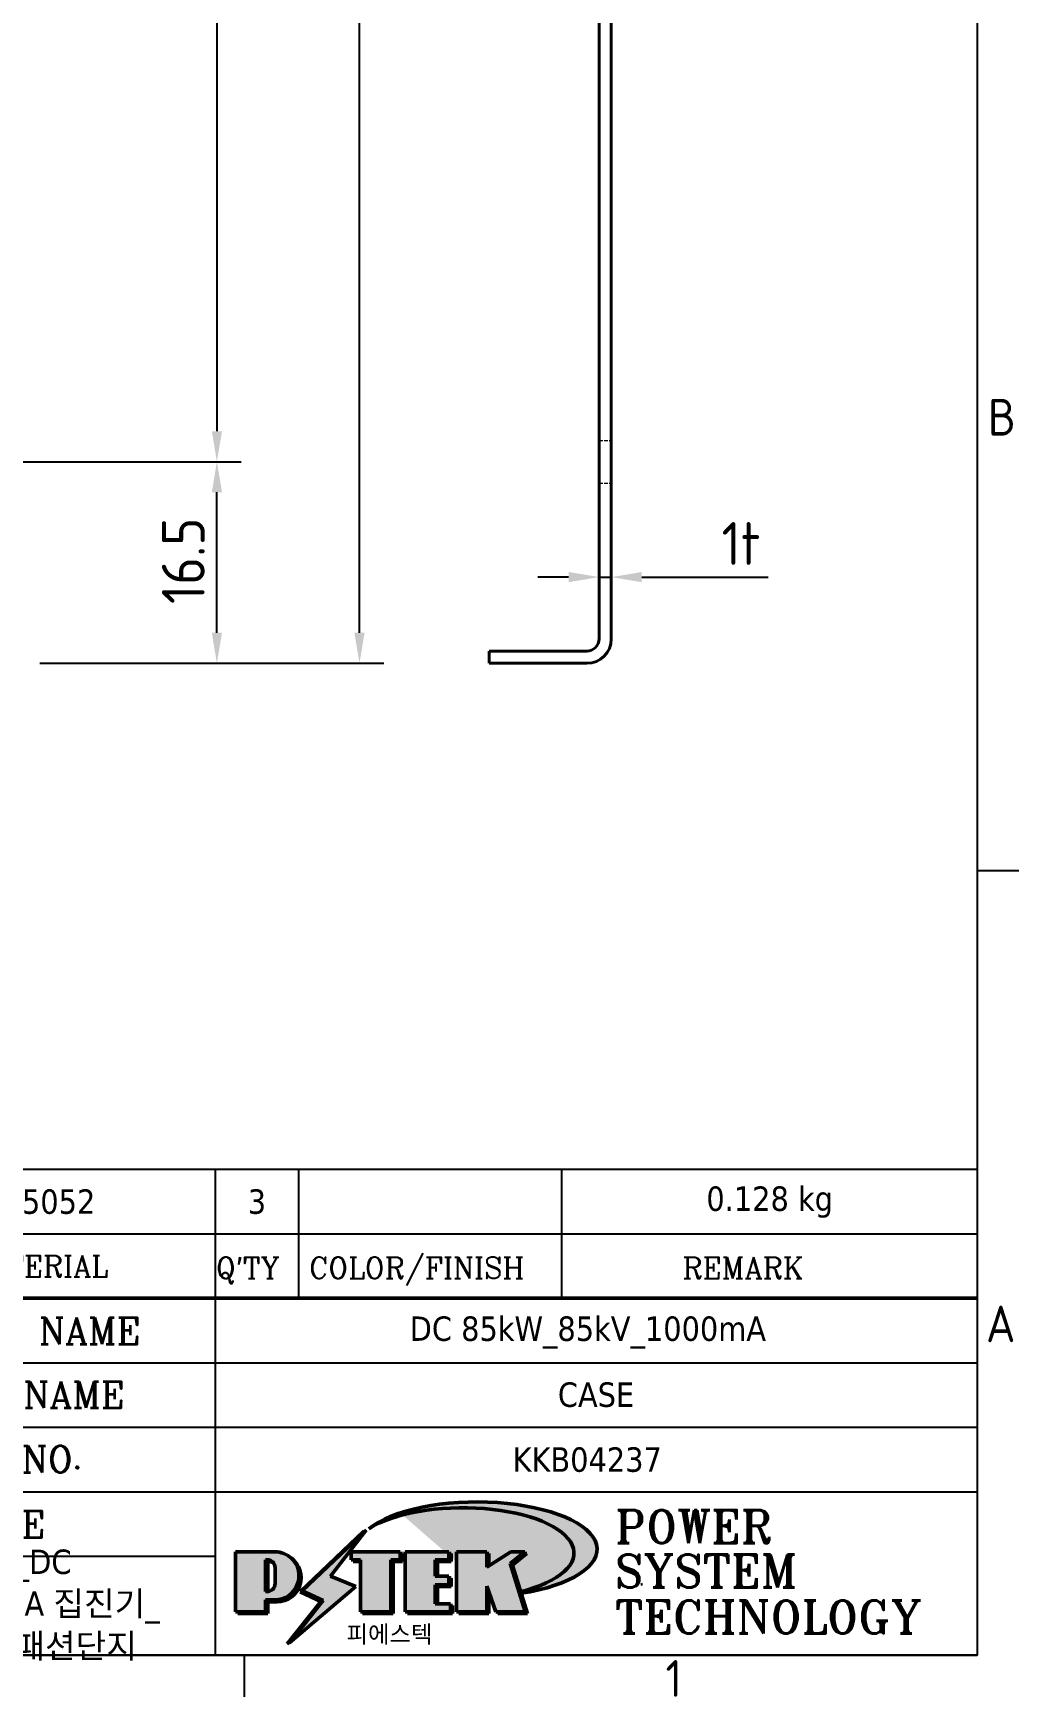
# Model space of a CAD drawing. Header units: millimetres. Extents: x 0 to 420, y 0 to 297.
# Drawn here: x 332.7 to 413.4, y 6.6 to 142.8 of the extents above; entities that cross this region are included whole.
import ezdxf
from ezdxf.enums import TextEntityAlignment as Align

# ---------------------------------------------------------------- set-up
doc = ezdxf.new("R2010")
doc.units = ezdxf.units.MM
doc.linetypes.add('DASHED', pattern=[0.2067, 0.1654, -0.0413])
doc.layers.get('0').update_dxf_attribs({"color": 3, "lineweight": 25})
for name, color, linetype, lineweight in [('가려진 것(ISO)', 2, 'DASHED', 18), ('가시적인 것(ISO)', 3, 'Continuous', 40), ('경계(ISO)', 7, 'Continuous', 25), ('제목(ISO)', 5, 'Continuous', 50), ('치수(ISO)', 2, 'Continuous', 25), ('해치(ISO)', 7, 'Continuous', 18)]:
    doc.layers.add(name, color=color, linetype=linetype, lineweight=lineweight)
doc.styles.add('HAN_291', font='')
doc.styles.add('HAN_370', font='', dxfattribs={"width": 2})
doc.styles.add('RC_284', font='ROMANC.shx')
doc.styles.add('RC_287', font='ROMANC.shx')
doc.styles.add('RC_292', font='ROMANC.shx')
doc.styles.add('ROMANT_294', font='romant.shx')
doc.styles.add('문자 텍스트_M2B', font='isocp.shx')
doc.styles.add('치수 텍스트_PSTEK_POSCO', font='isocp.shx')
doc.styles.add('텍스트 스타일198', font='tahoma.ttf')
doc.styles.add('텍스트 스타일333', font='ROMANC.shx', dxfattribs={"width": 0.800000011920929})
doc.styles.get('HAN_291').set_extended_font_data('GulimChe')
doc.styles.get('HAN_370').set_extended_font_data('GulimChe')
doc.dimstyles.new('치수_PSTEK_POSCO', dxfattribs={"dimtxt": 3.5, "dimasz": 2.5, "dimexe": 2, "dimexo": 2.5, "dimgap": 1, "dimtad": 1, "dimrnd": 1e-08, "dimdsep": 46, "dimtxsty": '치수 텍스트_PSTEK_POSCO', "dimcen": 0.09, "dimdle": 10, "dimclrd": 7, "dimclre": 7, "dimclrt": 2, "dimadec": 1, "dimazin": 2, "dimtfac": 1, "dimtmove": 0, "dimatfit": 3, "dimfxl": 0, "dimtolj": 1, "dimlwd": -1, "dimlwe": -1, "dimarcsym": 0})

# ---------------------------------------------------------------- blocks, each defined once
blk = doc.blocks.new('경계 Default Border')
at = {"layer": '경계(ISO)'}
for p, q in [((410, 74.25000190734863), (413.4000015258789, 74.25000190734863)), ((350, 10), (350, 6.599999666213989))]:
    blk.add_line(p, q, dxfattribs=at)
at = {"layer": '경계(ISO)', "flags": 128}
blk.add_lwpolyline([(10, 10), (10, 287.0000076293945), (410, 287.0000076293945), (410, 10), (10, 10)], dxfattribs=at)
at = {"layer": '경계(ISO)', "color": 2, "char_height": 3.00000011920929, "attachment_point": 7, "style": '문자 텍스트_M2B'}
for s, insert in [('B', (410.878270202895, 109.8463944559917)), ('A', (410.7144008173592, 35.61784856929444)), ('1', (384.4860661041481, 6.59999988079071))]:
    blk.add_mtext(s, dxfattribs=dict(at, insert=insert))
blk = doc.blocks.new('제목 블록 PSTEK')
for color, points in [(252, [(317.2195697678507, 17.0593801673321), (322.0326348870767, 21.62682475217465), (322.2781991042243, 21.94392121864296), (317.0471853425802, 16.97985676345368), (318.7512090904202, 16.1899260703855), (316.0018030350395, 12.71868385740789), (316.3356552234328, 13.00206718743325), (318.9235935156908, 16.2694494742633)]), (5, [(321.6183518841322, 17.4193704504104), (319.5281351041078, 18.24969419629727), (322.4505835294948, 22.02344462252142), (317.2195697678507, 17.0593801673321), (318.9235935156908, 16.2694494742633), (316.1741874603099, 12.79820726128571)]), (1, [(324.4839107253602, 19.60711530335299), (325.2419748254881, 19.60711530335299), (325.2419748254881, 20.25857663940324), (321.2266040451076, 20.25857663940324), (321.2266040451076, 19.60711530335299), (321.9846681452406, 19.60711530335299), (321.9846681452406, 15.3430047401139), (324.4839107253602, 15.3430047401139)]), (252, [(321.9846681452406, 19.60711530335299), (321.4042753185749, 19.60711530335299), (321.4042753185749, 19.45905590879572), (321.9846681452406, 19.45905590879572)]), (252, [(324.6615819988275, 19.45905590879572), (325.4196460989604, 19.45905590879572), (325.4196460989604, 20.11051724484596), (325.2419748254881, 20.11051724484596), (325.2419748254881, 19.60711530335299), (324.4839107253602, 19.60711530335299), (324.4839107253602, 15.3430047401139), (322.1623394187076, 15.3430047401139), (322.1623394187076, 15.19494534555726), (324.6615819988275, 15.19494534555726)]), (1, [(329.2277337269622, 20.25857663940324), (325.65654113025, 20.25857663940324), (325.65654113025, 15.3430047401139), (329.3580259941756, 15.3430047401139), (329.3580259941756, 15.9944660761648), (328.1137701654877, 15.9944660761648), (328.1137701654877, 17.56360607323003), (329.2277337269622, 17.56360607323003), (329.2277337269622, 18.25543873810179), (328.1137701654877, 18.25543873810179), (328.1137701654877, 19.60711530335299), (329.2277337269622, 19.60711530335299)]), (252, [(328.2914414389548, 19.45905590879572), (329.4054050004294, 19.45905590879572), (329.4054050004294, 20.11051724484596), (329.2277337269622, 20.11051724484596), (329.2277337269622, 19.60711530335299), (328.1137701654877, 19.60711530335299), (328.1137701654877, 18.25543873810179), (328.2914414389548, 18.25543873810179)]), (1, [(332.3312149849806, 20.25857663940324), (329.8592894925411, 20.25857663940324), (329.8592894925411, 15.3430047401139), (332.3312149849806, 15.3430047401139), (332.3312149849806, 17.4318630164523), (333.0701931098801, 15.3430047401139), (335.4855464857051, 15.3430047401139), (334.2514536401189, 19.30614745124769), (335.4379594596742, 20.25857663940324), (334.3071782107978, 20.25857663940324), (332.3312149849806, 18.99741471888304)]), (252, [(332.5088862584528, 20.1105172448466), (332.3312149849806, 20.1105172448466), (332.3312149849806, 18.99741471888368), (332.5088862584528, 19.11081371413894)]), (252, [(335.6156307331414, 20.11051724484596), (335.2535118015555, 20.11051724484596), (334.2514536401189, 19.30614745124769), (335.4855464857051, 15.3430047401139), (333.1954852176545, 15.3430047401139), (333.2478643833523, 15.19494534555726), (335.6632177591723, 15.19494534555726), (334.4291249135862, 19.15808805669106)]), (252, [(328.2914414389548, 17.41554667867274), (329.4054050004294, 17.41554667867274), (329.4054050004294, 18.10737934354514), (329.2277337269622, 18.10737934354514), (329.2277337269622, 17.56360607323003), (328.1137701654877, 17.56360607323003), (328.1137701654877, 15.9944660761648), (328.2914414389548, 15.9944660761648)]), (252, [(332.5088862584528, 16.92964231796647), (332.3312149849806, 17.43186301645164), (332.3312149849806, 15.3430047401139), (330.0369607660135, 15.3430047401139), (330.0369607660135, 15.19494534555726), (332.5088862584528, 15.19494534555726)]), (252, [(329.5356972676428, 15.8464066816075), (329.3580259941756, 15.8464066816075), (329.3580259941756, 15.3430047401139), (325.8342124037171, 15.3430047401139), (325.8342124037171, 15.19494534555726), (329.5356972676428, 15.19494534555726)])]:
    blk.add_hatch(color=color).paths.add_polyline_path(points)
h = blk.add_hatch(color=1)
edge = h.paths.add_edge_path(flags=0)
edge.add_line((314.2242174273352, 19.60711530335299), (314.2242174273352, 17.00126995915134))
edge.add_line((314.2242174273352, 17.00126995915134), (314.3485873187598, 17.00126995915134))
edge.add_arc((314.3485873187598, 17.6527312952023), 0.6514613360509371, 270, 360)
edge.add_line((315.0000486548106, 17.6527312952023), (315.0000486548106, 18.95565396730211))
edge.add_arc((314.3485873187598, 18.95565396730212), 0.6514613360508712, 0, 90)
edge.add_line((314.3485873187598, 19.60711530335299), (314.2242174273352, 19.60711530335299))
edge = h.paths.add_edge_path()
edge.add_arc((314.9847713324306, 18.28938669179658), 1.969189947606664, 269.9999999999959, 450)
edge.add_line((314.9847713324306, 20.25857663940318), (311.7664314776902, 20.25857663940324))
edge.add_line((311.7664314776902, 20.25857663940324), (311.7664314776902, 15.3430047401139))
edge.add_line((311.7664314776902, 15.3430047401139), (314.2242174273352, 15.3430047401139))
edge.add_line((314.2242174273352, 15.3430047401139), (314.2242174273352, 16.32019674418991))
edge.add_line((314.2242174273352, 16.32019674418991), (314.9847713324307, 16.32019674418991))
h = blk.add_hatch(color=252)
edge = h.paths.add_edge_path()
edge.add_arc((314.9847713324309, 18.28938669179657), 1.969189947606666, 270, 406.8278729790604)
edge.add_arc((315.1624426058984, 18.1413272972396), 1.969189947606962, -90, 53.560984836317004, ccw=False)
edge.add_line((315.1624426058984, 16.17213734963263), (314.4018887008024, 16.17213734963263))
edge.add_line((314.4018887008024, 16.17213734963263), (314.4018887008024, 15.19494534555726))
edge.add_line((314.4018887008024, 15.19494534555726), (311.9441027511573, 15.19494534555726))
edge.add_line((311.9441027511573, 15.19494534555726), (311.9441027511573, 15.3430047401139))
edge.add_line((311.9441027511573, 15.3430047401139), (314.2242174273352, 15.3430047401139))
edge.add_line((314.2242174273352, 15.3430047401139), (314.2242174273352, 16.32019674418991))
edge.add_line((314.2242174273352, 16.32019674418991), (314.9847713324309, 16.32019674418991))
h = blk.add_hatch(color=252)
edge = h.paths.add_edge_path()
edge.add_line((314.4018887008024, 19.45905590879572), (314.5262585922315, 19.45905590879572))
edge.add_arc((314.5262585922314, 18.80759457274939), 0.6514613360463194, 60.4189348879147, 90.00000000000318, ccw=False)
edge.add_arc((314.3485873187602, 18.95565396730057), 0.6514613360524251, 39.96992292766206, 90.00000000009999)
edge.add_line((314.3485873187591, 19.60711530335307), (314.2242174273352, 19.60711530335298))
edge.add_line((314.2242174273352, 19.60711530335299), (314.2242174273352, 17.00126995915134))
edge.add_line((314.2242174273352, 17.00126995915134), (314.3485873187591, 17.00126995915134))
edge.add_arc((314.3485873187568, 17.652731295233), 0.6514613360816299, 270.0000000002, 274.6930825552478)
edge.add_line((314.4018887008024, 17.0034541317032), (314.4018887008024, 19.45905590879572))
at = {"layer": '해치(ISO)', "true_color": 0x27d1fc}
h = blk.add_hatch(color=140, dxfattribs=at)
edge = h.paths.add_edge_path()
edge.add_ellipse((330.3660919371412, 20.15576403068321), major_axis=(9.100907360794343, 0), ratio=0.4069904968023172, start_angle=301.3098473703837, end_angle=507.7436900681698)
edge.add_ellipse((331.5340919371412, 20.4634168429492), major_axis=(-9.82350664112931, 0), ratio=0.3942600559756514, start_angle=111.51207141178469, end_angle=334.47025347086895, ccw=False)
edge.add_line((335.1363447531188, 16.8601935978785), (335.0955236905705, 16.99119398620872))
at = {"color": 180}
for p, q in [((182.475792979055, 11.79100474011392), (182.4757929790549, 51.56524660363496)), ((182.4757929790549, 51.56524660363496), (372.4757929537551, 51.56524660363496)), ((189.2651435055721, 51.56524660363496), (189.2651435055722, 41.00524660363494)), ((215.2152739891528, 41.00524660363494), (215.2152739891528, 51.56524660363496)), ((280.8758854511282, 51.56524660363496), (280.8758854511282, 41.00524660363494)), ((310.0881549537552, 51.56524660363496), (310.0881549537553, 41.00524660363494)), ((316.9044520275131, 51.56524660363496), (316.9044520275127, 41.00524660363494)), ((338.4566026226726, 51.56524660363496), (338.4566026226727, 41.00524660363494)), ((372.4757929537551, 51.56524660363496), (372.4757929537551, 11.79100474011389)), ((182.475792979055, 46.2852466036349), (372.4757929537551, 46.28524660363492)), ((182.475792979055, 41.00524660363493), (206.451475290024, 41.00524660363493)), ((222.9401812389276, 11.79100474011392), (222.9401812389276, 41.00524660363494)), ((239.4288871878316, 11.79100474011392), (239.4288871878316, 41.00524660363494)), ((255.9175931367356, 11.79100474011392), (255.9175931367356, 41.00524660363494)), ((268.6918866058747, 41.00524660363494), (268.6918866058747, 30.44524660363498)), ((280.8758854511282, 41.00524660363494), (280.8758854511282, 25.16524660363502)), ((310.088154953755, 41.00524660363494), (310.088154953755, 11.79100474011392)), ((182.475792979055, 35.72524660363497), (206.451475290024, 35.72524660363497)), ((198.8621818849491, 12.02524660363491), (198.8621818849491, 35.72524660363497)), ((206.451475290024, 35.72524660363497), (372.4757929537551, 35.72524660363497)), ((182.475792979055, 31.77524660363492), (206.451475290024, 31.77524660363492)), ((255.917593136736, 30.44524660363498), (372.4757929537552, 30.44524660363501)), ((182.475792979055, 27.82524660363487), (206.451475290024, 27.82524660363487)), ((255.9175931367359, 25.16524660363502), (372.4757929537552, 25.165246603635)), ((268.6918866058744, 25.16524660363502), (268.6918866058744, 11.79100474011392)), ((182.475792979055, 23.87524660363505), (206.451475290024, 23.87524660363505)), ((182.475792979055, 19.92524660363478), (206.451475290024, 19.92524660363478)), ((255.9175931367359, 19.88524660363481), (310.0881549537553, 19.88524660363481)), ((206.451475290024, 16.74100474011396), (255.9175931367359, 16.74100474011396)), ((182.475792979055, 15.97524660363496), (206.451475290024, 15.97524660363496)), ((182.475792979055, 11.79100474011392), (372.4757929537551, 11.79100474011389))]:
    blk.add_line(p, q, dxfattribs=at)
at = {"color": 7, "lineweight": 50}
for p, q in [((206.4514752900237, 11.79100474011392), (206.4514752900237, 41.00524660363494)), ((206.451475290024, 41.00524660363494), (372.4757929537551, 41.00524660363496))]:
    blk.add_line(p, q, dxfattribs=at)
at = {"color": 7}
for p, q in [((322.2781991042243, 21.94392121864296), (317.0471853425802, 16.97985676345368)), ((322.4505835294948, 22.02344462252142), (317.2195697678507, 17.0593801673321)), ((319.5281351041078, 18.24969419629727), (322.4505835294948, 22.02344462252142)), ((322.0326348870767, 21.62682475217465), (322.2781991042243, 21.94392121864296)), ((317.2195697678507, 17.0593801673321), (322.0326348870767, 21.62682475217465)), ((311.7664314776902, 20.25900474011391), (311.7664314776902, 15.34300474011391)), ((314.9847713324309, 20.25857663940324), (311.7664314776902, 20.25857663940324)), ((314.9847713324309, 20.25857663940324), (311.7664314776902, 20.25857663940324)), ((311.7664314776902, 20.25857663940324), (311.7664314776902, 15.3430047401139)), ((314.2242174273352, 17.00126995915134), (314.2242174273352, 19.60711530335299)), ((314.2242174273352, 19.60711530335299), (314.3485873187591, 19.60711530335299)), ((314.3485873187591, 19.60711530335299), (314.2242174273352, 19.60711530335299)), ((314.2242174273352, 19.60711530335299), (314.2242174273352, 17.00126995915134)), ((314.2242174273352, 17.00126995915134), (314.2242174273352, 19.60711530335299)), ((314.2242174273352, 19.60711530335299), (314.3485873187591, 19.60711530335299)), ((314.4018887008024, 19.45905590879572), (314.5262585922314, 19.45905590879572)), ((314.4018887008024, 17.0034541317032), (314.4018887008024, 19.45905590879572)), ((325.2419748254881, 20.25857663940324), (321.2266040451076, 20.25857663940324)), ((321.2266040451076, 20.25857663940324), (321.2266040451076, 19.60711530335299)), ((325.2419748254881, 20.25857663940324), (321.2266040451076, 20.25857663940324)), ((321.2266040451076, 20.25857663940324), (321.2266040451076, 19.60711530335299)), ((321.2266040451076, 19.60711530335299), (321.9846681452406, 19.60711530335299)), ((321.2266040451076, 19.60711530335299), (321.9846681452406, 19.60711530335299)), ((321.4042753185749, 19.60711530335299), (321.4042753185749, 19.45905590879572)), ((321.9846681452406, 19.60711530335299), (321.4042753185749, 19.60711530335299)), ((321.4042753185749, 19.45905590879572), (321.9846681452406, 19.45905590879572)), ((321.9846681452406, 19.60711530335299), (321.9846681452406, 15.3430047401139)), ((321.9846681452406, 19.45905590879572), (321.9846681452406, 19.60711530335299)), ((321.9846681452406, 19.60711530335299), (321.9846681452406, 15.3430047401139)), ((324.4839107253602, 19.60711530335299), (325.2419748254881, 19.60711530335299)), ((324.4839107253602, 15.3430047401139), (324.4839107253602, 19.60711530335299)), ((325.2419748254881, 19.60711530335299), (324.4839107253602, 19.60711530335299)), ((324.4839107253602, 19.60711530335299), (324.4839107253602, 15.3430047401139)), ((324.4839107253602, 19.60711530335299), (325.2419748254881, 19.60711530335299)), ((324.4839107253602, 15.3430047401139), (324.4839107253602, 19.60711530335299)), ((324.6615819988275, 19.45905590879572), (325.4196460989604, 19.45905590879572)), ((324.6615819988275, 15.19494534555726), (324.6615819988275, 19.45905590879572)), ((325.2419748254881, 19.60711530335299), (325.2419748254881, 20.25857663940324)), ((325.2419748254881, 19.60711530335299), (325.2419748254881, 20.25857663940324)), ((325.4196460989604, 20.11051724484596), (325.2419748254881, 20.11051724484596)), ((325.2419748254881, 20.11051724484596), (325.2419748254881, 19.60711530335299)), ((325.4196460989604, 19.45905590879572), (325.4196460989604, 20.11051724484596)), ((329.2277337269622, 20.25857663940324), (325.65654113025, 20.25857663940324)), ((325.65654113025, 20.25857663940324), (325.65654113025, 15.3430047401139)), ((325.65654113025, 20.25857663940324), (325.65654113025, 15.3430047401139)), ((329.2277337269622, 20.25857663940324), (325.65654113025, 20.25857663940324)), ((328.1137701654877, 18.25543873810179), (328.1137701654877, 19.60711530335299)), ((328.1137701654877, 19.60711530335299), (329.2277337269622, 19.60711530335299)), ((329.2277337269622, 19.60711530335299), (328.1137701654877, 19.60711530335299)), ((328.1137701654877, 19.60711530335299), (328.1137701654877, 18.25543873810179)), ((328.1137701654877, 18.25543873810179), (328.1137701654877, 19.60711530335299)), ((328.1137701654877, 19.60711530335299), (329.2277337269622, 19.60711530335299)), ((328.2914414389548, 18.25543873810179), (328.2914414389548, 19.45905590879572)), ((328.2914414389548, 19.45905590879572), (329.4054050004294, 19.45905590879572)), ((329.2277337269622, 19.60711530335299), (329.2277337269622, 20.25857663940324)), ((329.2277337269622, 19.60711530335299), (329.2277337269622, 20.25857663940324)), ((329.4054050004294, 20.11051724484596), (329.2277337269622, 20.11051724484596)), ((329.2277337269622, 20.11051724484596), (329.2277337269622, 19.60711530335299)), ((329.4054050004294, 19.45905590879572), (329.4054050004294, 20.11051724484596)), ((332.3312149849806, 20.25857663940324), (329.8592894925411, 20.25857663940324)), ((329.8592894925411, 20.25857663940324), (329.8592894925411, 15.3430047401139)), ((329.8592894925411, 20.25857663940324), (329.8592894925411, 15.3430047401139)), ((332.3312149849806, 20.25857663940324), (329.8592894925411, 20.25857663940324)), ((334.3071782107978, 20.25857663940324), (332.3312149849806, 18.99741471888304)), ((332.3312149849806, 18.99741471888304), (332.3312149849806, 20.25857663940324)), ((334.3071782107978, 20.25857663940324), (332.3312149849806, 18.99741471888304)), ((332.3312149849806, 18.99741471888304), (332.3312149849806, 20.25857663940324)), ((332.5088862584528, 20.1105172448466), (332.3312149849806, 20.1105172448466)), ((332.3312149849806, 20.1105172448466), (332.3312149849806, 18.99741471888368)), ((332.3312149849806, 18.99741471888368), (332.5088862584528, 19.11081371413894)), ((332.5088862584528, 19.11081371413894), (332.5088862584528, 20.1105172448466)), ((334.2514536401189, 19.30614745124769), (335.4379594596742, 20.25857663940324)), ((334.2514536401189, 19.30614745124769), (335.4379594596742, 20.25857663940324)), ((335.2535118015555, 20.11051724484596), (334.2514536401189, 19.30614745124769)), ((335.4855464857051, 15.3430047401139), (334.2514536401189, 19.30614745124769)), ((334.2514536401189, 19.30614745124769), (335.4855464857051, 15.3430047401139)), ((335.4855464857051, 15.3430047401139), (334.2514536401189, 19.30614745124769)), ((335.4379594596742, 20.25857663940324), (334.3071782107978, 20.25857663940324)), ((335.4379594596742, 20.25857663940324), (334.3071782107978, 20.25857663940324)), ((334.4291249135862, 19.15808805669104), (335.6156307331414, 20.11051724484596)), ((335.6632177591723, 15.19494534555726), (334.4291249135862, 19.15808805669104)), ((335.6156307331414, 20.11051724484596), (335.2535118015555, 20.11051724484596)), ((315.0000486548106, 18.95565396730275), (315.0000486548106, 17.65273129520161)), ((315.0000486548106, 18.95565396730275), (315.0000486548106, 17.65273129520161)), ((321.6183518841322, 17.4193704504104), (319.5281351041078, 18.24969419629727)), ((329.2277337269622, 18.25543873810179), (328.1137701654877, 18.25543873810179)), ((328.1137701654877, 18.25543873810179), (328.2914414389548, 18.25543873810179)), ((329.2277337269622, 18.25543873810179), (328.1137701654877, 18.25543873810179)), ((329.2277337269622, 17.56360607323003), (329.2277337269622, 18.25543873810179)), ((329.2277337269622, 17.56360607323003), (329.2277337269622, 18.25543873810179)), ((329.4054050004294, 18.10737934354514), (329.2277337269622, 18.10737934354514)), ((329.2277337269622, 18.10737934354514), (329.2277337269622, 17.56360607323003)), ((329.4054050004294, 17.41554667867274), (329.4054050004294, 18.10737934354514)), ((314.3485873187591, 17.00126995915134), (314.2242174273352, 17.00126995915134)), ((314.2242174273352, 17.00126995915134), (314.3485873187591, 17.00126995915134)), ((314.3485873187591, 17.00126995915134), (314.2242174273352, 17.00126995915134)), ((316.1741874603099, 12.79820726128571), (321.6183518841322, 17.4193704504104)), ((317.0471853425802, 16.97985676345368), (318.7512090904202, 16.1899260703855)), ((318.9235935156908, 16.2694494742633), (317.2195697678507, 17.0593801673321)), ((317.2195697678507, 17.0593801673321), (318.9235935156908, 16.2694494742633)), ((328.1137701654877, 17.56360607323003), (329.2277337269622, 17.56360607323003)), ((328.1137701654877, 15.9944660761648), (328.1137701654877, 17.56360607323003)), ((329.2277337269622, 17.56360607323003), (328.1137701654877, 17.56360607323003)), ((328.1137701654877, 17.56360607323003), (328.1137701654877, 15.9944660761648)), ((328.1137701654877, 17.56360607323003), (329.2277337269622, 17.56360607323003)), ((328.1137701654877, 15.9944660761648), (328.1137701654877, 17.56360607323003)), ((328.2914414389548, 15.9944660761648), (328.2914414389548, 17.41554667867274)), ((328.2914414389548, 17.41554667867274), (329.4054050004294, 17.41554667867274)), ((332.3312149849806, 17.4318630164523), (333.0701931098801, 15.3430047401139)), ((332.3312149849806, 15.3430047401139), (332.3312149849806, 17.4318630164523)), ((332.5088862584528, 16.92964231796647), (332.3312149849806, 17.43186301645164)), ((332.3312149849806, 17.43186301645164), (332.3312149849806, 15.3430047401139)), ((332.3312149849806, 17.4318630164523), (333.0701931098801, 15.3430047401139)), ((332.3312149849806, 15.3430047401139), (332.3312149849806, 17.4318630164523)), ((332.5088862584528, 15.19494534555726), (332.5088862584528, 16.92964231796647)), ((345.0447381189468, 17.50375595811051), (344.9867755289346, 17.689895936919)), ((311.7664314776902, 15.3430047401139), (314.2242174273352, 15.3430047401139)), ((311.7664314776902, 15.3430047401139), (314.2242174273352, 15.3430047401139)), ((314.2242174273352, 15.3430047401139), (311.9441027511573, 15.3430047401139)), ((311.9441027511573, 15.3430047401139), (311.9441027511573, 15.19494534555726)), ((311.9441027511573, 15.19494534555726), (314.4018887008024, 15.19494534555726)), ((314.2242174273352, 16.32019674418991), (314.9847713324309, 16.32019674418991)), ((314.2242174273352, 15.3430047401139), (314.2242174273352, 16.32019674418991)), ((314.9847713324309, 16.32019674418991), (314.2242174273352, 16.32019674418991)), ((314.2242174273352, 16.32019674418991), (314.2242174273352, 15.3430047401139)), ((314.2242174273352, 16.32019674418991), (314.9847713324309, 16.32019674418991)), ((314.2242174273352, 15.3430047401139), (314.2242174273352, 16.32019674418991)), ((314.4018887008024, 16.17213734963263), (315.162442605898, 16.17213734963263)), ((314.4018887008024, 15.19494534555726), (314.4018887008024, 16.17213734963263)), ((318.7512090904202, 16.1899260703855), (316.0018030350395, 12.71868385740789)), ((318.9235935156908, 16.2694494742633), (316.1741874603099, 12.79820726128571)), ((316.3356552234328, 13.00206718743325), (318.9235935156908, 16.2694494742633)), ((321.9846681452406, 15.3430047401139), (324.4839107253602, 15.3430047401139)), ((321.9846681452406, 15.3430047401139), (324.4839107253602, 15.3430047401139)), ((324.4839107253602, 15.3430047401139), (322.1623394187076, 15.3430047401139)), ((322.1623394187076, 15.3430047401139), (322.1623394187076, 15.19494534555726)), ((322.1623394187076, 15.19494534555726), (324.6615819988275, 15.19494534555726)), ((325.65654113025, 15.3430047401139), (329.3580259941756, 15.3430047401139)), ((325.65654113025, 15.3430047401139), (329.3580259941756, 15.3430047401139)), ((329.3580259941756, 15.3430047401139), (325.8342124037171, 15.3430047401139)), ((325.8342124037171, 15.3430047401139), (325.8342124037171, 15.19494534555726)), ((325.8342124037171, 15.19494534555726), (329.5356972676428, 15.19494534555726)), ((329.3580259941756, 15.9944660761648), (328.1137701654877, 15.9944660761648)), ((328.1137701654877, 15.9944660761648), (328.2914414389548, 15.9944660761648)), ((329.3580259941756, 15.9944660761648), (328.1137701654877, 15.9944660761648)), ((329.3580259941756, 15.3430047401139), (329.3580259941756, 15.9944660761648)), ((329.3580259941756, 15.3430047401139), (329.3580259941756, 15.9944660761648)), ((329.5356972676428, 15.8464066816075), (329.3580259941756, 15.8464066816075)), ((329.3580259941756, 15.8464066816075), (329.3580259941756, 15.3430047401139)), ((329.5356972676428, 15.19494534555726), (329.5356972676428, 15.8464066816075)), ((329.8592894925411, 15.3430047401139), (332.3312149849806, 15.3430047401139)), ((329.8592894925411, 15.3430047401139), (332.3312149849806, 15.3430047401139)), ((332.3312149849806, 15.3430047401139), (330.0369607660135, 15.3430047401139)), ((330.0369607660135, 15.3430047401139), (330.0369607660135, 15.19494534555726)), ((330.0369607660135, 15.19494534555726), (332.5088862584528, 15.19494534555726)), ((333.0701931098801, 15.3430047401139), (335.4855464857051, 15.3430047401139)), ((333.0701931098801, 15.3430047401139), (335.4855464857051, 15.3430047401139)), ((335.4855464857051, 15.3430047401139), (333.1954852176545, 15.3430047401139)), ((333.1954852176545, 15.3430047401139), (333.2478643833523, 15.19494534555726)), ((333.2478643833523, 15.19494534555726), (335.6632177591723, 15.19494534555726)), ((316.0018030350395, 12.71868385740789), (316.3356552234328, 13.00206718743325))]:
    blk.add_line(p, q, dxfattribs=at)
at = {"color": 5}
for p, q in [((322.4505835294948, 22.02344462252142), (317.2195697678507, 17.0593801673321)), ((319.5281351041078, 18.24969419629727), (322.4505835294948, 22.02344462252142)), ((321.6183518841322, 17.4193704504104), (319.5281351041078, 18.24969419629727)), ((316.1741874603099, 12.79820726128571), (321.6183518841322, 17.4193704504104)), ((317.2195697678507, 17.0593801673321), (318.9235935156908, 16.2694494742633)), ((318.9235935156908, 16.2694494742633), (316.1741874603099, 12.79820726128571))]:
    blk.add_line(p, q, dxfattribs=at)
at = {"color": 1}
for p, q in [((314.9847713324309, 20.25857663940324), (311.7664314776902, 20.25857663940324)), ((311.7664314776902, 20.25857663940324), (311.7664314776902, 15.3430047401139)), ((314.2242174273352, 17.00126995915134), (314.2242174273352, 19.60711530335299)), ((314.2242174273352, 19.60711530335299), (314.3485873187591, 19.60711530335299)), ((325.2419748254881, 20.25857663940324), (321.2266040451076, 20.25857663940324)), ((321.2266040451076, 20.25857663940324), (321.2266040451076, 19.60711530335299)), ((321.2266040451076, 19.60711530335299), (321.9846681452406, 19.60711530335299)), ((321.9846681452406, 19.60711530335299), (321.9846681452406, 15.3430047401139)), ((324.4839107253602, 19.60711530335299), (325.2419748254881, 19.60711530335299)), ((324.4839107253602, 15.3430047401139), (324.4839107253602, 19.60711530335299)), ((325.2419748254881, 19.60711530335299), (325.2419748254881, 20.25857663940324)), ((329.2277337269622, 20.25857663940324), (325.65654113025, 20.25857663940324)), ((325.65654113025, 20.25857663940324), (325.65654113025, 15.3430047401139)), ((328.1137701654877, 18.25543873810179), (328.1137701654877, 19.60711530335299)), ((328.1137701654877, 19.60711530335299), (329.2277337269622, 19.60711530335299)), ((329.2277337269622, 19.60711530335299), (329.2277337269622, 20.25857663940324)), ((332.3312149849806, 20.25857663940324), (329.8592894925411, 20.25857663940324)), ((329.8592894925411, 20.25857663940324), (329.8592894925411, 15.3430047401139)), ((334.3071782107978, 20.25857663940324), (332.3312149849806, 18.99741471888304)), ((332.3312149849806, 18.99741471888304), (332.3312149849806, 20.25857663940324)), ((334.2514536401189, 19.30614745124769), (335.4379594596742, 20.25857663940324)), ((335.4855464857051, 15.3430047401139), (334.2514536401189, 19.30614745124769)), ((335.4379594596742, 20.25857663940324), (334.3071782107978, 20.25857663940324)), ((315.0000486548106, 18.95565396730275), (315.0000486548106, 17.65273129520161)), ((329.2277337269622, 18.25543873810179), (328.1137701654877, 18.25543873810179)), ((329.2277337269622, 17.56360607323003), (329.2277337269622, 18.25543873810179)), ((314.3485873187591, 17.00126995915134), (314.2242174273352, 17.00126995915134)), ((328.1137701654877, 17.56360607323003), (329.2277337269622, 17.56360607323003)), ((328.1137701654877, 15.9944660761648), (328.1137701654877, 17.56360607323003)), ((332.3312149849806, 17.4318630164523), (333.0701931098801, 15.3430047401139)), ((332.3312149849806, 15.3430047401139), (332.3312149849806, 17.4318630164523)), ((311.7664314776902, 15.3430047401139), (314.2242174273352, 15.3430047401139)), ((314.2242174273352, 16.32019674418991), (314.9847713324309, 16.32019674418991)), ((314.2242174273352, 15.3430047401139), (314.2242174273352, 16.32019674418991)), ((321.9846681452406, 15.3430047401139), (324.4839107253602, 15.3430047401139)), ((325.65654113025, 15.3430047401139), (329.3580259941756, 15.3430047401139)), ((329.3580259941756, 15.9944660761648), (328.1137701654877, 15.9944660761648)), ((329.3580259941756, 15.3430047401139), (329.3580259941756, 15.9944660761648)), ((329.8592894925411, 15.3430047401139), (332.3312149849806, 15.3430047401139)), ((333.0701931098801, 15.3430047401139), (335.4855464857051, 15.3430047401139))]:
    blk.add_line(p, q, dxfattribs=at)
at = {"color": 7}
for centre, radius, start, end in [((314.3485873187598, 18.95565396730211), 0.6514613360508712, 0, 90), ((314.3485873187602, 18.95565396730057), 0.6514613360524251, 39.96992292766117, 90), ((314.3485873187598, 18.95565396730212), 0.6514613360508712, 0, 90), ((314.5262585922314, 18.80759457274939), 0.6514613360463193, 60.41893488791137, 90), ((314.9847713324309, 18.28938669179658), 1.969189947606665, 270, 90), ((314.9847713324309, 18.28938669179658), 1.969189947606665, 270, 90), ((314.9847713324307, 18.2893866917965), 1.969189947606594, 270, 46.82787297909833), ((315.1624426058984, 18.1413272972396), 1.969189947606961, 270, 53.56098483636067), ((314.3485873187597, 17.65273129520228), 0.6514613360509381, 270, 0), ((314.3485873187598, 17.6527312952023), 0.6514613360509381, 270, 0), ((314.3485873187568, 17.652731295233), 0.6514613360816299, 270, 274.6930825552478)]:
    blk.add_arc(centre, radius, start, end, dxfattribs=at)
at = {"color": 1}
for centre, radius, start, end in [((314.3485873187598, 18.95565396730211), 0.6514613360508712, 0, 90), ((314.9847713324309, 18.28938669179657), 1.969189947606665, 270, 90), ((314.3485873187598, 17.6527312952023), 0.6514613360509381, 270, 0)]:
    blk.add_arc(centre, radius, start, end, dxfattribs=at)
at = {"layer": '제목(ISO)', "lineweight": 18}
blk.add_line((182.475792979055, 35.72500474011393), (182.475792979055, 11.79100474011392), dxfattribs=at)
at = {"layer": '제목(ISO)'}
for p, q in [((322.2781991042243, 21.94392121864296), (317.0471853425802, 16.97985676345368)), ((322.4505835294948, 22.02344462252142), (317.2195697678507, 17.0593801673321)), ((319.5281351041078, 18.24969419629727), (322.4505835294948, 22.02344462252142)), ((322.0326348870767, 21.62682475217465), (322.2781991042243, 21.94392121864296)), ((317.2195697678507, 17.0593801673321), (322.0326348870767, 21.62682475217465)), ((314.9847713324306, 20.25857663940324), (311.7664314776902, 20.25857663940324)), ((311.7664314776902, 20.25857663940324), (311.7664314776902, 15.3430047401139)), ((314.2242174273352, 17.00126995915134), (314.2242174273352, 19.60711530335299)), ((314.2242174273352, 19.60711530335299), (314.3485873187598, 19.60711530335299)), ((314.3485873187591, 19.60711530335299), (314.2242174273352, 19.60711530335299)), ((314.2242174273352, 19.60711530335299), (314.2242174273352, 17.00126995915134)), ((314.4018887008024, 19.45905590879572), (314.5262585922314, 19.45905590879572)), ((314.4018887008024, 17.0034541317032), (314.4018887008024, 19.45905590879572)), ((325.2419748254881, 20.25857663940324), (321.2266040451076, 20.25857663940324)), ((321.2266040451076, 20.25857663940324), (321.2266040451076, 19.60711530335299)), ((321.2266040451076, 19.60711530335299), (321.9846681452406, 19.60711530335299)), ((321.9846681452406, 19.60711530335299), (321.4042753185749, 19.60711530335299)), ((321.4042753185749, 19.60711530335299), (321.4042753185749, 19.45905590879572)), ((321.4042753185749, 19.45905590879572), (321.9846681452406, 19.45905590879572)), ((321.9846681452406, 19.60711530335299), (321.9846681452406, 15.3430047401139)), ((321.9846681452406, 19.45905590879572), (321.9846681452406, 19.60711530335299)), ((324.4839107253602, 19.60711530335299), (325.2419748254881, 19.60711530335299)), ((324.4839107253602, 15.3430047401139), (324.4839107253602, 19.60711530335299)), ((325.2419748254881, 19.60711530335299), (324.4839107253602, 19.60711530335299)), ((324.4839107253602, 19.60711530335299), (324.4839107253602, 15.3430047401139)), ((324.6615819988275, 19.45905590879572), (325.4196460989604, 19.45905590879572)), ((324.6615819988275, 15.19494534555726), (324.6615819988275, 19.45905590879572)), ((325.2419748254881, 19.60711530335299), (325.2419748254881, 20.25857663940324)), ((325.4196460989604, 20.11051724484596), (325.2419748254881, 20.11051724484596)), ((325.2419748254881, 20.11051724484596), (325.2419748254881, 19.60711530335299)), ((325.4196460989604, 19.45905590879572), (325.4196460989604, 20.11051724484596)), ((329.2277337269622, 20.25857663940324), (325.65654113025, 20.25857663940324)), ((325.65654113025, 20.25857663940324), (325.65654113025, 15.3430047401139)), ((328.1137701654877, 18.25543873810179), (328.1137701654877, 19.60711530335299)), ((328.1137701654877, 19.60711530335299), (329.2277337269622, 19.60711530335299)), ((329.2277337269622, 19.60711530335299), (328.1137701654877, 19.60711530335299)), ((328.1137701654877, 19.60711530335299), (328.1137701654877, 18.25543873810179)), ((328.2914414389548, 19.45905590879572), (329.4054050004294, 19.45905590879572)), ((328.2914414389548, 18.25543873810179), (328.2914414389548, 19.45905590879572)), ((329.2277337269622, 19.60711530335299), (329.2277337269622, 20.25857663940324)), ((329.4054050004294, 20.11051724484596), (329.2277337269622, 20.11051724484596)), ((329.2277337269622, 20.11051724484596), (329.2277337269622, 19.60711530335299)), ((329.4054050004294, 19.45905590879572), (329.4054050004294, 20.11051724484596)), ((332.3312149849806, 20.25857663940324), (329.8592894925411, 20.25857663940324)), ((329.8592894925411, 20.25857663940324), (329.8592894925411, 15.3430047401139)), ((334.3071782107978, 20.25857663940324), (332.3312149849806, 18.99741471888304)), ((332.3312149849806, 18.99741471888304), (332.3312149849806, 20.25857663940324)), ((332.5088862584528, 20.1105172448466), (332.3312149849806, 20.1105172448466)), ((332.3312149849806, 20.1105172448466), (332.3312149849806, 18.99741471888368)), ((332.3312149849806, 18.99741471888368), (332.5088862584528, 19.11081371413894)), ((332.5088862584528, 19.11081371413894), (332.5088862584528, 20.1105172448466)), ((334.2514536401189, 19.30614745124769), (335.4379594596742, 20.25857663940324)), ((335.2535118015555, 20.11051724484596), (334.2514536401189, 19.30614745124769)), ((335.4855464857051, 15.3430047401139), (334.2514536401189, 19.30614745124769)), ((334.2514536401189, 19.30614745124769), (335.4855464857051, 15.3430047401139)), ((335.4379594596742, 20.25857663940324), (334.3071782107978, 20.25857663940324)), ((334.4291249135862, 19.15808805669106), (335.6156307331414, 20.11051724484596)), ((335.6632177591723, 15.19494534555726), (334.4291249135862, 19.15808805669106)), ((335.6156307331414, 20.11051724484596), (335.2535118015555, 20.11051724484596)), ((315.0000486548106, 18.95565396730211), (315.0000486548106, 17.6527312952023)), ((321.6183518841322, 17.4193704504104), (319.5281351041078, 18.24969419629727)), ((329.2277337269622, 18.25543873810179), (328.1137701654877, 18.25543873810179)), ((328.1137701654877, 18.25543873810179), (328.2914414389548, 18.25543873810179)), ((329.2277337269622, 17.56360607323003), (329.2277337269622, 18.25543873810179)), ((329.4054050004294, 18.10737934354514), (329.2277337269622, 18.10737934354514)), ((329.2277337269622, 18.10737934354514), (329.2277337269622, 17.56360607323003)), ((329.4054050004294, 17.41554667867274), (329.4054050004294, 18.10737934354514)), ((314.3485873187598, 17.00126995915134), (314.2242174273352, 17.00126995915134)), ((314.2242174273352, 17.00126995915134), (314.3485873187591, 17.00126995915134)), ((316.1741874603099, 12.79820726128571), (321.6183518841322, 17.4193704504104)), ((317.0471853425802, 16.97985676345368), (318.7512090904202, 16.1899260703855)), ((317.2195697678507, 17.0593801673321), (318.9235935156908, 16.2694494742633)), ((318.9235935156908, 16.2694494742633), (317.2195697678507, 17.0593801673321)), ((328.1137701654877, 15.9944660761648), (328.1137701654877, 17.56360607323003)), ((328.1137701654877, 17.56360607323003), (329.2277337269622, 17.56360607323003)), ((329.2277337269622, 17.56360607323003), (328.1137701654877, 17.56360607323003)), ((328.1137701654877, 17.56360607323003), (328.1137701654877, 15.9944660761648)), ((328.2914414389548, 17.41554667867274), (329.4054050004294, 17.41554667867274)), ((328.2914414389548, 15.9944660761648), (328.2914414389548, 17.41554667867274)), ((332.3312149849806, 15.3430047401139), (332.3312149849806, 17.4318630164523)), ((332.3312149849806, 17.4318630164523), (333.0701931098801, 15.3430047401139)), ((332.5088862584528, 16.92964231796647), (332.3312149849806, 17.43186301645164)), ((332.3312149849806, 17.43186301645164), (332.3312149849806, 15.3430047401139)), ((332.5088862584528, 15.19494534555726), (332.5088862584528, 16.92964231796647)), ((311.7664314776902, 15.3430047401139), (314.2242174273352, 15.3430047401139)), ((314.2242174273352, 15.3430047401139), (311.9441027511573, 15.3430047401139)), ((311.9441027511573, 15.3430047401139), (311.9441027511573, 15.19494534555726)), ((311.9441027511573, 15.19494534555726), (314.4018887008024, 15.19494534555726)), ((314.2242174273352, 15.3430047401139), (314.2242174273352, 16.32019674418991)), ((314.2242174273352, 16.32019674418991), (314.9847713324307, 16.32019674418991)), ((314.9847713324309, 16.32019674418991), (314.2242174273352, 16.32019674418991)), ((314.2242174273352, 16.32019674418991), (314.2242174273352, 15.3430047401139)), ((314.4018887008024, 15.19494534555726), (314.4018887008024, 16.17213734963263)), ((314.4018887008024, 16.17213734963263), (315.1624426058984, 16.17213734963263)), ((318.7512090904202, 16.1899260703855), (316.0018030350395, 12.71868385740789)), ((318.9235935156908, 16.2694494742633), (316.1741874603099, 12.79820726128571)), ((316.3356552234328, 13.00206718743325), (318.9235935156908, 16.2694494742633)), ((321.9846681452406, 15.3430047401139), (324.4839107253602, 15.3430047401139)), ((324.4839107253602, 15.3430047401139), (322.1623394187076, 15.3430047401139)), ((322.1623394187076, 15.3430047401139), (322.1623394187076, 15.19494534555726)), ((322.1623394187076, 15.19494534555726), (324.6615819988275, 15.19494534555726)), ((325.65654113025, 15.3430047401139), (329.3580259941756, 15.3430047401139)), ((329.3580259941756, 15.3430047401139), (325.8342124037171, 15.3430047401139)), ((325.8342124037171, 15.3430047401139), (325.8342124037171, 15.19494534555726)), ((325.8342124037171, 15.19494534555726), (329.5356972676428, 15.19494534555726)), ((329.3580259941756, 15.9944660761648), (328.1137701654877, 15.9944660761648)), ((328.1137701654877, 15.9944660761648), (328.2914414389548, 15.9944660761648)), ((329.3580259941756, 15.3430047401139), (329.3580259941756, 15.9944660761648)), ((329.5356972676428, 15.8464066816075), (329.3580259941756, 15.8464066816075)), ((329.3580259941756, 15.8464066816075), (329.3580259941756, 15.3430047401139)), ((329.5356972676428, 15.19494534555726), (329.5356972676428, 15.8464066816075)), ((329.8592894925411, 15.3430047401139), (332.3312149849806, 15.3430047401139)), ((332.3312149849806, 15.3430047401139), (330.0369607660135, 15.3430047401139)), ((330.0369607660135, 15.3430047401139), (330.0369607660135, 15.19494534555726)), ((330.0369607660135, 15.19494534555726), (332.5088862584528, 15.19494534555726)), ((333.0701931098801, 15.3430047401139), (335.4855464857051, 15.3430047401139)), ((335.4855464857051, 15.3430047401139), (333.1954852176545, 15.3430047401139)), ((333.1954852176545, 15.3430047401139), (333.2478643833523, 15.19494534555726)), ((333.2478643833523, 15.19494534555726), (335.6632177591723, 15.19494534555726)), ((316.0018030350395, 12.71868385740789), (316.3356552234328, 13.00206718743325))]:
    blk.add_line(p, q, dxfattribs=at)
at = {"layer": '제목(ISO)', "color": 4}
blk.add_line((335.1363447531188, 16.8601935978785), (335.0955236905705, 16.99119398620872), dxfattribs=at)
at = {"layer": '제목(ISO)'}
for centre, radius, start, end in [((314.3485873187598, 18.95565396730212), 0.6514613360508712, 0, 90), ((314.3485873187602, 18.95565396730057), 0.6514613360524251, 39.96992292766117, 90), ((314.5262585922314, 18.80759457274939), 0.6514613360463193, 60.41893488791137, 90), ((314.9847713324306, 18.28938669179658), 1.969189947606664, 46.82787297909431, 90), ((314.9847713324307, 18.2893866917965), 1.969189947606594, 270, 46.82787297909833), ((314.9847713324309, 18.28938669179657), 1.969189947606666, 270, 46.8278729790603), ((315.1624426058984, 18.1413272972396), 1.969189947606962, 270, 53.56098483631701), ((314.3485873187598, 17.6527312952023), 0.6514613360509371, 270, 0), ((314.3485873187568, 17.652731295233), 0.6514613360816299, 270, 274.6930825552478)]:
    blk.add_arc(centre, radius, start, end, dxfattribs=at)
at = {"layer": '제목(ISO)', "color": 4}
for centre, major_axis, ratio, start_param, end_param in [((331.5340919371412, 20.4634168429492), (9.82350664112931, 0), 0.3942600559756514, 5.087845455444478, 8.97919982663645), ((330.3660919371412, 20.15576403068321), (9.100907360794343, 0), 0.4069904968023172, 5.258848905294775, 8.861799147915196)]:
    blk.add_ellipse(centre, major_axis=major_axis, ratio=ratio, start_param=start_param, end_param=end_param, dxfattribs=at)
at = {"color": 2}
for s, height, style, p in [('NO', 1.742399930953979, 'RC_284', (184.135398793432, 42.62317362549192)), ('PART NO', 1.742399930953979, 'RC_284', (195.3359407378685, 42.62317362549192)), ('DESCRIPTION', 1.742399930953979, 'RC_284', (240.4025565652523, 42.62317362549192)), ("Q'TY", 1.742399930953979, 'RC_284', (310.1440786515383, 42.62317362549192)), ('COLOR/FINISH', 1.742399930953979, 'RC_284', (317.7725341324144, 42.62317362549192)), ('REMARK', 1.742399930953979, 'RC_284', (348.346649953877, 42.62317362549192)), (' TOLERANCE', 1.899999976158142, 'RC_287', (184.0872874387979, 37.00893196870329)), ('DRAWN', 1.899999976158142, 'RC_287', (208.9766620976279, 37.00893196870329)), ('CHECKED', 1.899999976158142, 'RC_287', (223.6856844514997, 37.00893196870329)), ('APPROVED', 1.899999976158142, 'RC_287', (239.7795453577791, 37.00893196870329)), ('UNIT', 1.742399930953979, 'RC_284', (259.1652673287452, 37.34317362549218)), ('SCALE', 1.742399930953979, 'RC_284', (270.2934779252897, 37.34317362549218)), ('MODEL NAME', 2.178000062704086, 'RC_292', (284.096330289083, 37.25462520371384)), ('    ~ 6', 2.000000029802322, 'HAN_291', (183.7721304966814, 32.8176515608431)), ('0.08', 2.000000029802322, 'HAN_291', (200.5467345600617, 33.09873600004101)), ('PART NAME', 2.178000062704086, 'RC_292', (285.1416959765849, 32.03045329421792)), ('mm', 1.742399930953979, 'RC_284', (259.6505418159997, 32.3543089683787)), ('  7 ~ 30', 2.000000029802322, 'HAN_291', (183.7721304966814, 28.70538114822415)), ('0.1', 2.000000029802322, 'HAN_291', (200.5467345600617, 28.98646558742206)), (' DWG NO.', 2.178000062704086, 'RC_292', (284.8124284083233, 26.75045329421772)), (' 31 ~ 120', 2.000000029802322, 'HAN_291', (183.7721304966814, 24.82628181916237)), ('0.2', 2.000000029802322, 'HAN_291', (200.5467345600617, 25.10736625836028)), ('121 ~ 300', 2.000000029802322, 'HAN_291', (183.7721304966814, 21.21401206133254)), ('SIZE', 1.742399930953979, 'RC_284', (259.1652673287452, 21.69497768947366)), ('REFERENCE', 2.178000062704086, 'RC_292', (278.2741065029841, 21.43214925458022)), ('0.4', 2.000000029802322, 'HAN_291', (200.5467345600617, 20.99509650053045)), ('0.6', 2.000000029802322, 'HAN_291', (200.5467345600617, 17.11599717146868)), ('301 ~ 600', 2.000000029802322, 'HAN_291', (183.7721304966814, 16.83491273227077)), ('0.8', 2.000000029802322, 'HAN_291', (200.6097246063884, 13.05732192299702)), ('601 ~ 1200', 2.000000029802322, 'HAN_291', (183.6802025156883, 12.84759660881125))]:
    blk.add_text(s, height=height, dxfattribs=dict(at, style=style)).set_placement(p)
at = {"color": 2, "style": 'RC_284'}
blk.add_text('MATERIAL', height=1.742399930953979, dxfattribs=at).set_placement((295.4820202024417, 43.64524660363492), align=Align.MIDDLE_CENTER)
at = {"color": 7, "style": '텍스트 스타일333', "width": 0.7999999523162842}
blk.add_text('N/S', height=2.000000029802322, dxfattribs=at).set_placement((274.7838860285014, 33.08524660363496), align=Align.MIDDLE_CENTER)
at = {"color": 2, "style": '텍스트 스타일333', "width": 0.7999999523162842}
blk.add_text('3rd ANGLE PROJ.', height=2.000000029802322, dxfattribs=at).set_placement((256.8430306642954, 26.76148381654429))
at = {"color": 7, "style": 'ROMANT_294'}
for s, p in [('POWER', (342.82727231297, 20.97115304607566)), ('SYSTEM', (342.82727231297, 17.3284636719184)), ('TECHNOLOGY', (342.82727231297, 13.57194088644453))]:
    blk.add_text(s, height=2.700000107288361, dxfattribs=at).set_placement(p)
at = {"color": 7, "insert": (320.8519732224835, 14.21236326823155), "char_height": 1.400000005960464, "attachment_point": 1, "line_spacing_factor": 0.3319999873638153, "style": 'HAN_370'}
blk.add_mtext('\\fHY견고딕|b0|i0;\\H1.4000;피에스텍', dxfattribs=at)
at = {"layer": '제목(ISO)', "color": 7, "style": '텍스트 스타일198'}
for tag, p in [('질량\\P3;_001', (350.3046145979153, 48.1643332325385)), ('부품_번호_001', (195.7843283186424, 47.68004260673702)), ('설명_001', (233.6870964383729, 47.92245856837096)), ('재질_001', (290.6002202955571, 47.92524659519488)), ("3._Q'TY_001", (312.7582242365873, 47.92524659519486)), ('1._MODEL_NAME_001', (326.0176446881414, 37.52172745615292)), ('제목_001', (338.1474522096431, 32.12134217035067)), ('부품_번호_001', (334.4435685718743, 26.8052465951949)), ('설계자_001', (210.6823963971569, 25.23312566343435)), ('점검자_001', (226.4283219502686, 25.23446884679021)), ('프로젝트_001', (278.9744245225954, 18.43818283951269)), ('시트_크기_001', (260.807090429518, 14.83812566343425)), ('프로젝트_002', (271.1389644161678, 15.01430360086118)), ('작성_날짜_001', (207.6508315629738, 13.26600473167383)), ('프로젝트_003', (272.3954135944161, 11.55047762554502))]:
    blk.add_attdef(tag, p, '', height=2.000000029802322, dxfattribs=at)
for tag, p in [('4._COLOR', (327.6805273250926, 48.92524660363493)), ('엔지니어링_승인자', (247.673240162284, 26.23312567187446)), ('점검_날짜', (231.1845342133799, 14.26600474011394)), ('엔지니어링_승인_날짜', (247.6732401622839, 14.26600474011394))]:
    blk.add_attdef(tag, text='', height=2.000000029802322, dxfattribs=at).set_placement(p, align=Align.MIDDLE_CENTER)
blk = doc.blocks.new('*D24')
at = {"layer": 'Defpoints', "color": 0, "transparency": 16777216}
for p in [(330.7592286078283, 241.2004385782233), (359.4360037454845, 241.2004385782233), (330.7592286078283, 91.20043857822321)]:
    blk.add_point(p, dxfattribs=at)
at = {"layer": '치수(ISO)', "color": 7, "transparency": 16777216}
for p, q in [((333.2592286078283, 241.2004385782233), (361.4360037454845, 241.2004385782233)), ((359.4360037454845, 93.7004385782232), (359.4360037454845, 238.7004385782233)), ((333.2592286078283, 91.20043857822321), (361.4360037454845, 91.2004385782232))]:
    blk.add_line(p, q, dxfattribs=at)
for points in [[(359.0193370788178, 238.7004385782233), (359.8526704121512, 238.7004385782233), (359.4360037454845, 241.2004385782233)], [(359.0193370788178, 93.7004385782232), (359.8526704121512, 93.7004385782232), (359.4360037454845, 91.2004385782232)]]:
    blk.add_solid(points, dxfattribs=at)
at = {"layer": '치수(ISO)', "color": 2, "transparency": 16777216, "insert": (356.6860037454845, 163.3990606254673), "char_height": 3.5, "attachment_point": 4, "rotation": 90, "style": '치수 텍스트_PSTEK_POSCO'}
blk.add_mtext('\\A1;150', dxfattribs=at)
blk = doc.blocks.new('*D25')
at = {"layer": 'Defpoints', "color": 0, "transparency": 16777216}
for p in [(326.5092286078283, 224.7004385782232), (326.5092286078283, 107.7004385782232), (347.7592286078283, 107.7004385782232)]:
    blk.add_point(p, dxfattribs=at)
at = {"layer": '치수(ISO)', "color": 7, "transparency": 16777216}
for p, q in [((329.0092286078283, 224.7004385782232), (349.7592286078283, 224.7004385782232)), ((347.7592286078283, 222.2004385782232), (347.7592286078283, 110.2004385782232)), ((329.0092286078283, 107.7004385782232), (349.7592286078283, 107.7004385782232))]:
    blk.add_line(p, q, dxfattribs=at)
for points in [[(347.3425619411616, 222.2004385782232), (348.175895274495, 222.2004385782232), (347.7592286078283, 224.7004385782232)], [(347.3425619411616, 110.2004385782232), (348.175895274495, 110.2004385782232), (347.7592286078283, 107.7004385782232)]]:
    blk.add_solid(points, dxfattribs=at)
at = {"layer": '치수(ISO)', "color": 2, "transparency": 16777216, "insert": (345.0092286078283, 163.7504385782233), "char_height": 3.5, "attachment_point": 4, "rotation": 90, "style": '치수 텍스트_PSTEK_POSCO'}
blk.add_mtext('\\A1;117', dxfattribs=at)
blk = doc.blocks.new('*D29')
at = {"layer": 'Defpoints', "color": 0, "transparency": 16777216}
for p in [(326.5092286078283, 107.7004385782232), (347.7592286078283, 107.7004385782232), (330.7592286078283, 91.20043857822321)]:
    blk.add_point(p, dxfattribs=at)
at = {"layer": '치수(ISO)', "color": 7, "transparency": 16777216}
for p, q in [((329.0092286078283, 107.7004385782232), (349.7592286078283, 107.7004385782232)), ((347.7592286078283, 93.70043857822321), (347.7592286078283, 105.2004385782232)), ((333.2592286078283, 91.20043857822321), (349.7592286078283, 91.20043857822321))]:
    blk.add_line(p, q, dxfattribs=at)
for points in [[(347.3425619411616, 105.2004385782232), (348.175895274495, 105.2004385782232), (347.7592286078283, 107.7004385782232)], [(347.3425619411616, 93.70043857822321), (348.175895274495, 93.70043857822321), (347.7592286078283, 91.20043857822321)]]:
    blk.add_solid(points, dxfattribs=at)
at = {"layer": '치수(ISO)', "color": 2, "transparency": 16777216, "insert": (345.0092286078283, 96.05295120480791), "char_height": 3.5, "attachment_point": 4, "rotation": 90, "style": '치수 텍스트_PSTEK_POSCO'}
blk.add_mtext('\\A1;16.5', dxfattribs=at)
blk = doc.blocks.new('*D31')
at = {"layer": 'Defpoints', "color": 0, "transparency": 16777216}
for p in [(380.0460789660068, 98.25633510310206), (379.0460789660068, 93.20043857822326), (380.0460789660068, 93.20043857822326)]:
    blk.add_point(p, dxfattribs=at)
at = {"layer": '치수(ISO)', "color": 7, "transparency": 16777216}
for p, q in [((376.5460789660068, 98.25633510310206), (374.0460789660068, 98.25633510310206)), ((379.0460789660068, 98.25633510310206), (380.0460789660068, 98.25633510310206)), ((382.5460789660068, 98.25633510310206), (392.8750716611431, 98.25633510310206))]:
    blk.add_line(p, q, dxfattribs=at)
for points in [[(376.5460789660068, 98.67300176976873), (376.5460789660068, 97.83966843643539), (379.0460789660068, 98.25633510310206)], [(382.5460789660068, 98.67300176976873), (382.5460789660068, 97.83966843643539), (380.0460789660068, 98.25633510310206)]]:
    blk.add_solid(points, dxfattribs=at)
at = {"layer": '치수(ISO)', "color": 2, "transparency": 16777216, "insert": (389.0750716611431, 101.0063351031021), "char_height": 3.5, "attachment_point": 4, "style": '치수 텍스트_PSTEK_POSCO'}
blk.add_mtext('\\A1;1t', dxfattribs=at)

msp = doc.modelspace()

# ---------------------------------------------------------------- linework, layer by layer
at = {"layer": '가려진 것(ISO)', "ltscale": 1.904596567153931}
for p, q in [((379.0460789660045, 109.4504385782232), (380.0460789660044, 109.4504385782232)), ((379.0460789660045, 105.9504385782232), (380.0460789660044, 105.9504385782232))]:
    msp.add_line(p, q, dxfattribs=at)
at = {"layer": '가시적인 것(ISO)'}
for p, q in [((379.0460789660068, 239.2004385782232), (379.0460789660068, 93.20043857822324)), ((380.0460789660068, 93.20043857822324), (380.0460789660068, 239.2004385782232)), ((370.0460789660068, 92.2004385782232), (378.0460789660068, 92.20043857822326)), ((370.0460789660068, 92.2004385782232), (370.0460789660068, 91.20043857822321)), ((370.0460789660068, 91.20043857822321), (378.0460789660068, 91.20043857822324))]:
    msp.add_line(p, q, dxfattribs=at)
for centre, radius in [((378.0460789660068, 93.20043857822326), 2.000000000000002), ((378.0460789660068, 93.20043857822324), 0.9999999999999964)]:
    msp.add_arc(centre, radius, 270, 0, dxfattribs=at)

# ---------------------------------------------------------------- block references
msp.add_blockref('경계 Default Border', (0, 0))
ref = msp.add_blockref('제목 블록 PSTEK', (37.52420704624484, -1.791004740113895))
ref.add_attrib('설계자_001', 'CJAHN', (248.2066034434017, 23.44212092332045), dxfattribs={"layer": '제목(ISO)', "color": 7, "height": 2.000000029802322, "style": '텍스트 스타일198'})
ref.add_attrib('점검자_001', 'HKWAG', (263.9525289965134, 23.44346410667632), dxfattribs={"layer": '제목(ISO)', "color": 7, "height": 2.000000029802322, "style": '텍스트 스타일198'})
ref.add_attrib('프로젝트_001', '2021_컨버터_DC', (316.4986315688402, 16.64717809939879), dxfattribs={"layer": '제목(ISO)', "color": 7, "height": 2.000000029802322, "style": '텍스트 스타일198'})
ref.add_attrib('시트_크기_001', 'A3', (298.3312974757628, 13.04712092332036), dxfattribs={"layer": '제목(ISO)', "color": 7, "height": 2.000000029802322, "style": '텍스트 스타일198'})
ref.add_attrib("3._Q'TY_001", '3', (350.2824312828321, 46.13424185508097), dxfattribs={"layer": '제목(ISO)', "color": 7, "height": 2.000000029802322, "style": '텍스트 스타일198'})
ref.add_attrib('작성_날짜_001', '2021-09-04', (245.1750386092186, 11.47499999155994), dxfattribs={"layer": '제목(ISO)', "color": 7, "height": 2.000000029802322, "style": '텍스트 스타일198'})
ref.add_attrib('재질_001', 'AL 5052', (328.124427341802, 46.13424185508099), dxfattribs={"layer": '제목(ISO)', "color": 7, "height": 2.000000029802322, "style": '텍스트 스타일198'})
ref.add_attrib('부품_번호_001', 'KKB04237', (371.967775618119, 25.014241855081), dxfattribs={"layer": '제목(ISO)', "color": 7, "height": 2.000000029802322, "style": '텍스트 스타일198'})
ref.add_attrib('1._MODEL_NAME_001', 'DC 85kW_85kV_1000mA', (363.5418517343862, 35.73072271603903), dxfattribs={"layer": '제목(ISO)', "color": 7, "height": 2.000000029802322, "style": '텍스트 스타일198'})
ref.add_attrib('질량\\P3;_001', '0.128 kg', (387.8288216441601, 46.3733284924246), dxfattribs={"layer": '제목(ISO)', "color": 7, "height": 2.000000029802322, "style": '텍스트 스타일198'})
ref.add_attrib('설명_001', 'AL5052 t=1.0*284*150', (271.2113034846178, 46.13145382825707), dxfattribs={"layer": '제목(ISO)', "color": 7, "height": 2.000000029802322, "style": '텍스트 스타일198'})
ref.add_attrib('부품_번호_001', 'KKB04237', (233.3085353648872, 45.88903786662313), dxfattribs={"layer": '제목(ISO)', "color": 7, "height": 2.000000029802322, "style": '텍스트 스타일198'})
ref.add_attrib('제목_001', 'CASE', (375.671659255888, 30.33033743023677), dxfattribs={"layer": '제목(ISO)', "color": 7, "height": 2.000000029802322, "style": '텍스트 스타일198'})
ref.add_attrib('프로젝트_002', '85kW_85kV_1000mA 집진기_', (308.6631714624125, 13.22329886074729), dxfattribs={"layer": '제목(ISO)', "color": 7, "height": 2.000000029802322, "style": '텍스트 스타일198'})
ref.add_attrib('프로젝트_003', '피에스솔루텍_부산패션단지', (309.9196206406609, 9.759472885431132), dxfattribs={"layer": '제목(ISO)', "color": 7, "height": 2.000000029802322, "style": '텍스트 스타일198'})

# ---------------------------------------------------------------- dimensions: what is measured, and where the dimension line sits
at = {"layer": '치수(ISO)', "color": 7}
for base, p1, p2, picture, middle in [((359.4360037454845, 241.2004385782233), (330.7592286078283, 91.20043857822321), (330.7592286078283, 241.2004385782233), '*D24', (359.4360037454845, 166.2004385782232)), ((347.7592286078283, 107.7004385782232), (326.5092286078283, 224.7004385782232), (326.5092286078283, 107.7004385782232), '*D25', (347.7592286078283, 166.2004385782232)), ((347.7592286078283, 107.7004385782232), (330.7592286078283, 91.20043857822321), (326.5092286078283, 107.7004385782232), '*D29', (347.7592286078283, 99.4504385782232))]:
    dim = msp.add_linear_dim(base=base, p1=p1, p2=p2, angle=90, dimstyle='치수_PSTEK_POSCO', override={"dimdec": 2, "dimtp": 0, "dimtm": -0, "dimtdec": 2, "dimtofl": 0, "dimatfit": 1}, dxfattribs=at)
    dim.commit()
    dim.dimension.update_dxf_attribs({"geometry": picture, "text_midpoint": middle, "dimtype": 160})
dim = msp.add_linear_dim(base=(380.0460789660068, 98.25633510310206), p1=(379.0460789660068, 93.20043857822326), p2=(380.0460789660068, 93.20043857822326), angle=180, text='<>t', dimstyle='치수_PSTEK_POSCO', override={"dimdec": 2, "dimse1": 1, "dimse2": 1, "dimtp": 0, "dimtm": -0, "dimtdec": 2, "dimtofl": 1, "dimatfit": 1}, dxfattribs=at)
dim.commit()
dim.dimension.update_dxf_attribs({"geometry": '*D31', "text_midpoint": (390.475071661143, 98.25633510310206), "dimtype": 160})

doc.saveas('drawing.dxf')
